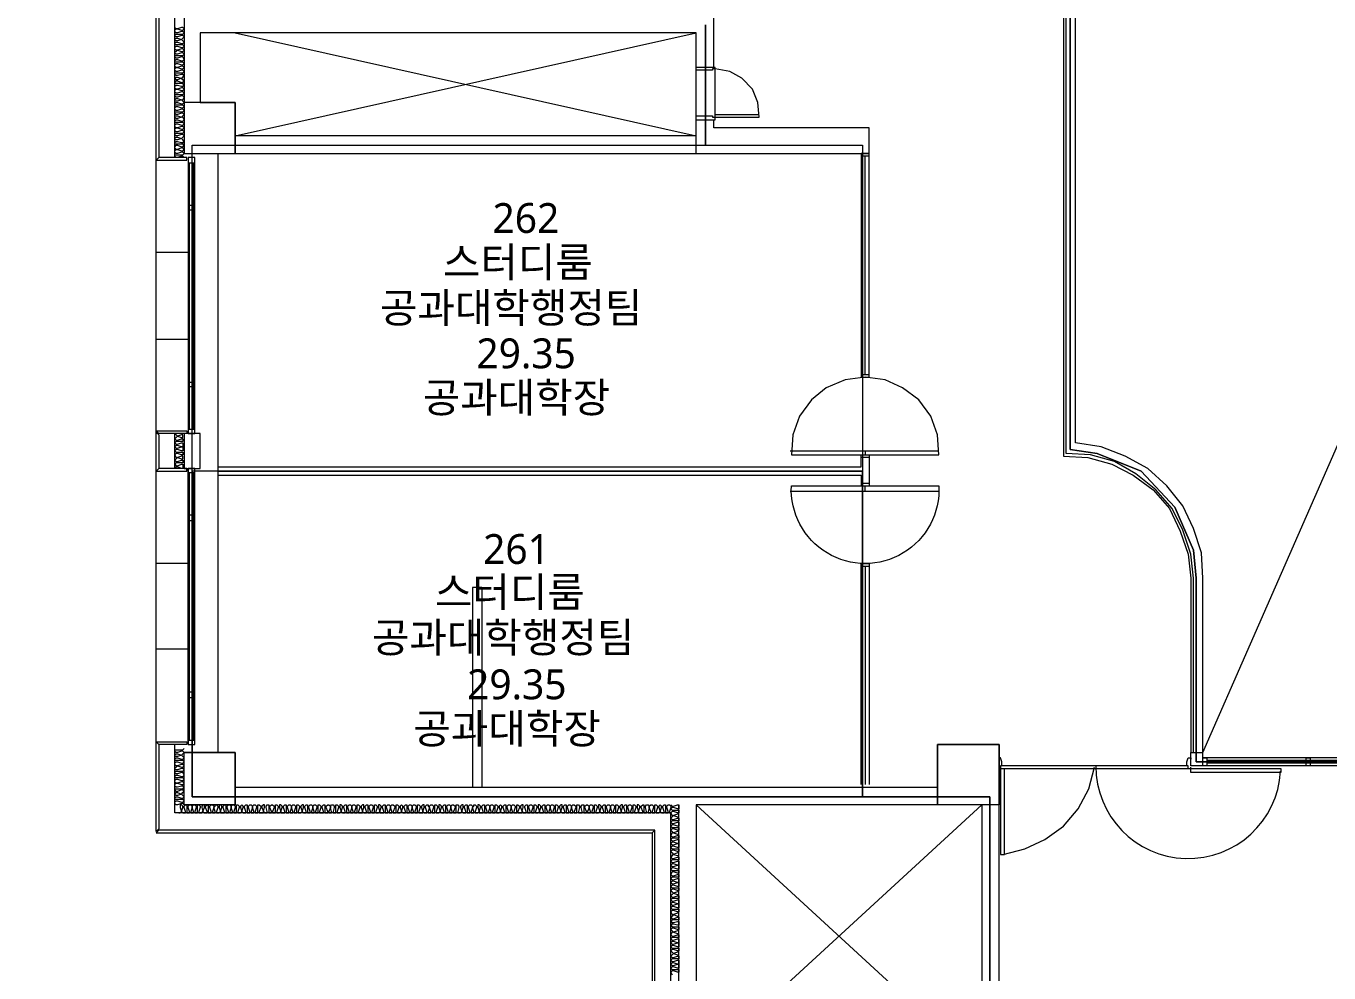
# Model space of a CAD drawing. Header units: millimetres. Extents: x -4020 to 126975, y -1911 to 106713.
# Drawn here: x 60512 to 75622, y 40174 to 51156 of the extents above; entities that cross this region are included whole.
import ezdxf

# ---------------------------------------------------------------- set-up
doc = ezdxf.new("R2010")
doc.units = ezdxf.units.MM
doc.layers.add('PDF_문자', color=7, linetype='Continuous')
doc.layers.add('PDF_형상', color=7, linetype='Continuous')
doc.styles.add('PDF 맑은 고딕', font='malgun.ttf')

msp = doc.modelspace()

# ---------------------------------------------------------------- linework, layer by layer
at = {"layer": 'PDF_형상', "lineweight": 5}
for points in [[(62020, 42855), (62020, 86505)], [(74160, 42575), (74021, 42575), (74021, 42731), (74160, 42731), (74160, 44752), (74145, 45047), (74052, 45327), (73927, 45591), (73741, 45824), (73523, 46026), (73259, 46166), (72979, 46275), (72684, 46322), (72684, 60980), (72979, 61027), (73259, 61136), (73523, 61276), (73741, 61478), (73927, 61711), (74052, 61975), (74145, 62255), (74160, 62550), (74160, 64680), (87094, 42778)], [(80440, 42125), (80440, 42731), (78964, 42731), (78964, 42575), (74160, 42575), (74160, 42731), (83751, 64602)], [(72544, 61120), (72544, 46166), (72824, 46151), (73103, 46073), (73352, 45949), (73585, 45778), (73772, 45560), (73896, 45296), (73989, 45031), (74021, 44752), (74021, 42731)], [(74052, 42731), (74052, 44752), (74021, 45031), (73927, 45311), (73803, 45560), (73616, 45778), (73383, 45964), (73134, 46104), (72855, 46182), (72575, 46197), (72575, 61089)], [(72622, 61058), (72622, 46244), (72932, 46197), (73445, 45995), (73834, 45576), (74052, 45078), (74083, 44752), (74083, 42622), (79290, 42622)], [(79290, 42622), (74083, 42622), (74083, 44752), (74052, 45078), (73834, 45576), (73445, 45995), (72932, 46197), (72622, 46244), (72622, 61058)], [(62238, 49633), (62238, 51918)], [(68487, 50674), (68487, 51280), (62533, 51280), (62533, 51918), (62346, 51918), (62346, 50270)], [(34195, 38969), (64445, 38969), (68191, 38969), (68191, 34539), (71689, 34539), (71689, 42218), (62440, 42218), (62440, 46073), (62440, 49773), (68393, 49773), (68393, 51172)], [(68393, 51172), (68393, 49773), (70212, 49773), (70212, 42218), (71689, 42218), (71689, 34539), (71689, 30886), (68191, 30886), (67041, 30886), (67041, 32518), (64445, 32518), (64445, 29704), (56688, 29704), (52942, 29704), (49196, 29704), (45434, 29704)], [(62346, 49633), (62331, 49648), (62315, 49648), (62269, 49633), (62253, 49633), (62238, 49648), (62238, 49664), (62253, 49664), (62269, 49664), (62315, 49664), (62331, 49664), (62346, 49679), (62331, 49695), (62315, 49695), (62269, 49679), (62253, 49679), (62238, 49695), (62238, 49710), (62253, 49726), (62269, 49726), (62253, 49726), (62238, 49742), (62238, 49757), (62253, 49773), (62269, 49773), (62315, 49757), (62331, 49757), (62346, 49773), (62331, 49788), (62315, 49788), (62269, 49788), (62253, 49788), (62238, 49788), (62238, 49804), (62253, 49819), (62269, 49819), (62315, 49804), (62331, 49804), (62346, 49819), (62331, 49835), (62315, 49850), (62269, 49835), (62253, 49835), (62238, 49835), (62238, 49850), (62253, 49866), (62269, 49866), (62315, 49850), (62331, 49866), (62346, 49881), (62331, 49897), (62315, 49897), (62269, 49881), (62253, 49881), (62238, 49897), (62238, 49913), (62253, 49913), (62269, 49913), (62315, 49913), (62331, 49913), (62346, 49928), (62331, 49944), (62315, 49944), (62269, 49928), (62253, 49928), (62238, 49944), (62238, 49959), (62253, 49975), (62269, 49975), (62253, 49975), (62238, 49990), (62238, 50006), (62253, 50021), (62269, 50021), (62315, 50006), (62331, 50006), (62346, 50021), (62331, 50037), (62315, 50037), (62269, 50037), (62253, 50037), (62238, 50037), (62238, 50052), (62253, 50068), (62269, 50068), (62315, 50052), (62331, 50052), (62346, 50068), (62331, 50099), (62315, 50099), (62269, 50083), (62253, 50083), (62238, 50099), (62238, 50115), (62253, 50115), (62269, 50115), (62315, 50099), (62331, 50115), (62346, 50130), (62331, 50146), (62315, 50146), (62269, 50130), (62253, 50130), (62238, 50146), (62238, 50161), (62253, 50161), (62269, 50161), (62315, 50161), (62331, 50161), (62346, 50177), (62331, 50192), (62315, 50192), (62269, 50177), (62253, 50177), (62238, 50192), (62238, 50208), (62253, 50223), (62269, 50223), (62315, 50208), (62331, 50208), (62346, 50223), (62331, 50239), (62315, 50239), (62269, 50239), (62253, 50239), (62238, 50239), (62238, 50254), (62253, 50270), (62269, 50270), (62315, 50254), (62331, 50254), (62346, 50270), (62331, 50286), (62315, 50301), (62269, 50286), (62253, 50286), (62238, 50286), (62238, 50301), (62253, 50317), (62269, 50317), (62315, 50301), (62331, 50301), (62346, 50332), (62331, 50348), (62315, 50348), (62269, 50332), (62253, 50332), (62238, 50348), (62238, 50363), (62253, 50363), (62269, 50363), (62315, 50363), (62331, 50363), (62346, 50379), (62331, 50394), (62315, 50394), (62269, 50379), (62253, 50379), (62238, 50394), (62238, 50410), (62253, 50425), (62269, 50425), (62253, 50425), (62238, 50441), (62238, 50457), (62253, 50472), (62269, 50472), (62315, 50457), (62331, 50457), (62346, 50472), (62331, 50488), (62315, 50488), (62269, 50488), (62253, 50488), (62238, 50488), (62238, 50503), (62253, 50519), (62269, 50519), (62315, 50503), (62331, 50503), (62346, 50519), (62331, 50534), (62315, 50550), (62269, 50534), (62253, 50534), (62238, 50550), (62253, 50565), (62269, 50565), (62315, 50550), (62331, 50565), (62346, 50581), (62331, 50596), (62315, 50596), (62269, 50581), (62253, 50581), (62238, 50596), (62238, 50612), (62253, 50612), (62269, 50612), (62315, 50612), (62331, 50612), (62346, 50628), (62331, 50643), (62315, 50643), (62269, 50628), (62253, 50628), (62238, 50643), (62238, 50659), (62253, 50674), (62269, 50674), (62253, 50674), (62238, 50690), (62238, 50705), (62253, 50721), (62269, 50721), (62315, 50705), (62331, 50705), (62346, 50721), (62331, 50736), (62315, 50736), (62269, 50736), (62253, 50736), (62238, 50736), (62238, 50752), (62253, 50767), (62269, 50767), (62315, 50752), (62331, 50752), (62346, 50767), (62331, 50799), (62315, 50799), (62269, 50783), (62253, 50783), (62238, 50799), (62238, 50814), (62253, 50814), (62269, 50814), (62315, 50814), (62331, 50814), (62346, 50830), (62331, 50845), (62315, 50845), (62269, 50830), (62253, 50830), (62238, 50845), (62238, 50861), (62253, 50861), (62269, 50876), (62253, 50876), (62238, 50892), (62238, 50907), (62253, 50923), (62269, 50923), (62315, 50907), (62331, 50907), (62346, 50923), (62331, 50938), (62315, 50938), (62269, 50938), (62253, 50938), (62238, 50938), (62238, 50954), (62253, 50970), (62269, 50970), (62315, 50954), (62331, 50954), (62346, 50970), (62331, 50985), (62315, 51001), (62269, 50985), (62253, 50985), (62238, 50985), (62238, 51001), (62253, 51016), (62269, 51016), (62315, 51001), (62331, 51016), (62346, 51032), (62331, 51047), (62315, 51047), (62269, 51032), (62253, 51032), (62238, 51047), (62238, 51063), (62253, 51063), (62269, 51063), (62315, 51063), (62331, 51063), (62346, 51078), (62331, 51094), (62315, 51094), (62269, 51078), (62253, 51078), (62238, 51094), (62238, 51109), (62253, 51125), (62269, 51125), (62253, 51125), (62238, 51141), (62238, 51156)], [(68285, 50068), (68285, 50643), (68285, 50674), (68285, 51078), (62533, 51078), (62533, 50270), (62937, 50270), (62937, 49679)], [(62937, 51078), (68285, 49881), (62937, 49881), (68285, 51078)], [(68285, 49679), (68285, 50068), (68502, 50068), (68502, 50674), (68285, 50674)], [(68285, 50115), (68471, 50115), (68471, 50099), (69015, 50099), (69000, 50270), (68937, 50425), (68813, 50550), (68673, 50628), (68502, 50659), (68471, 50659), (68471, 50643), (68285, 50643)], [(62346, 49679), (70290, 49679), (70290, 49975), (68487, 49975), (68487, 50068)], [(68502, 50130), (69015, 50130)], [(62393, 49633), (62393, 46430), (62020, 46430)], [(62409, 46477), (62409, 49571)], [(62455, 46477), (62455, 49571)], [(62471, 46430), (62471, 49633)], [(62735, 49679), (62735, 42731)], [(70290, 49648), (70197, 49648)], [(70243, 47114), (70243, 49648)], [(62393, 48529), (62020, 48529)], [(62393, 47519), (62020, 47519)], [(70197, 47114), (70290, 47114)], [(62735, 46042), (70197, 46042), (70197, 46182)], [(69373, 46228), (71098, 46228)], [(70290, 46151), (70197, 46151)], [(70243, 46228), (70243, 46182)], [(70290, 46182), (70290, 45824)], [(62393, 42824), (62393, 46026)], [(62409, 42871), (62409, 45980)], [(62455, 42871), (62455, 45980)], [(62471, 42824), (62471, 46026)], [(62735, 45995), (70212, 45995)], [(62735, 45949), (70197, 45949), (70197, 45824)], [(70197, 45855), (70290, 45855)], [(70243, 45762), (70243, 45824)], [(69373, 45762), (71098, 45762)], [(62393, 44923), (62020, 44923)], [(70197, 42358), (70197, 44923), (70290, 44923), (70290, 42358)], [(70197, 44892), (70290, 44892)], [(70243, 44892), (70243, 42358)], [(65797, 44643), (65689, 44643), (65689, 42327)], [(65735, 44643), (65797, 44643), (65797, 42327)], [(62393, 43928), (62020, 43928)], [(67989, 39171), (67989, 42031), (62238, 42031), (62238, 42824)], [(62346, 42125), (62331, 42140), (62315, 42140), (62269, 42125), (62253, 42125), (62238, 42140), (62238, 42156), (62253, 42171), (62269, 42171), (62315, 42156), (62331, 42156), (62346, 42171), (62331, 42187), (62315, 42187), (62269, 42187), (62253, 42187), (62238, 42187), (62238, 42202), (62253, 42218), (62269, 42218), (62315, 42202), (62331, 42202), (62346, 42218), (62331, 42233), (62315, 42249), (62269, 42233), (62253, 42233), (62238, 42249), (62253, 42265), (62269, 42265), (62315, 42249), (62331, 42265), (62346, 42280), (62331, 42296), (62315, 42296), (62269, 42280), (62253, 42280), (62238, 42296), (62238, 42311), (62253, 42311), (62269, 42311), (62315, 42311), (62331, 42311), (62346, 42327), (62331, 42342), (62315, 42342), (62269, 42327), (62253, 42327), (62238, 42342), (62238, 42358), (62253, 42373), (62269, 42373), (62253, 42373), (62238, 42389), (62238, 42404), (62253, 42420), (62269, 42420), (62315, 42404), (62331, 42404), (62346, 42420), (62331, 42436), (62315, 42436), (62269, 42436), (62253, 42436), (62238, 42436), (62238, 42451), (62253, 42467), (62269, 42467), (62315, 42451), (62331, 42451), (62346, 42467), (62331, 42498), (62315, 42498), (62269, 42482), (62253, 42482), (62238, 42498), (62238, 42513), (62253, 42513), (62269, 42513), (62315, 42513), (62331, 42513), (62346, 42529), (62331, 42544), (62315, 42544), (62269, 42529), (62253, 42529), (62238, 42544), (62238, 42560), (62253, 42560), (62269, 42575), (62253, 42575), (62238, 42591), (62238, 42607), (62253, 42622), (62269, 42622), (62315, 42607), (62331, 42607), (62346, 42622), (62331, 42638), (62315, 42638), (62269, 42638), (62253, 42638), (62238, 42638), (62238, 42653), (62253, 42669), (62269, 42669), (62315, 42653), (62331, 42653), (62346, 42669), (62331, 42684), (62315, 42700), (62269, 42684), (62253, 42684), (62238, 42684), (62238, 42700), (62253, 42715), (62269, 42715), (62315, 42700), (62331, 42715), (62346, 42731), (62331, 42746), (62315, 42746), (62269, 42731), (62253, 42731), (62238, 42746), (62238, 42762), (62253, 42762), (62269, 42762), (62315, 42762), (62331, 42762), (62346, 42778)], [(71798, 42125), (68285, 42125), (68285, 39078), (71596, 42125), (71596, 39777), (71798, 39777), (71798, 42824), (71083, 42824), (71083, 42125)], [(62937, 42125), (62937, 42731), (62346, 42731)], [(71829, 42575), (71829, 42622), (71813, 42669), (71798, 42669), (71798, 42653)], [(73974, 42575), (73974, 42622), (73989, 42669), (74021, 42669), (74021, 42653)], [(78964, 42669), (74160, 42669)], [(78933, 42638), (74207, 42638)], [(71798, 42560), (71798, 42544), (75062, 42544), (75062, 42498), (74021, 42498), (74021, 42560)], [(73989, 42544), (73989, 42575), (71813, 42575), (71813, 41549), (71860, 41549), (71860, 42544)], [(71844, 41549), (72093, 41612), (72326, 41720), (72544, 41876), (72715, 42078), (72839, 42311), (72901, 42560)], [(78933, 42607), (74207, 42607)], [(62937, 42327), (71083, 42327)], [(62284, 42031), (62300, 42031), (62315, 42047), (62331, 42031), (62346, 42031), (62362, 42031), (62362, 42047), (62346, 42094), (62346, 42109), (62362, 42125), (62378, 42125), (62378, 42109), (62378, 42094), (62378, 42047), (62378, 42031), (62393, 42031), (62409, 42031), (62409, 42047), (62393, 42094), (62393, 42109), (62409, 42125), (62424, 42125), (62440, 42109), (62440, 42094), (62424, 42047), (62424, 42031), (62440, 42031), (62455, 42031), (62455, 42047), (62440, 42094), (62440, 42109), (62455, 42125), (62471, 42125), (62486, 42109), (62486, 42094), (62471, 42047), (62471, 42031), (62486, 42031), (62502, 42031), (62502, 42047), (62502, 42094), (62502, 42109), (62502, 42125), (62517, 42125), (62533, 42109), (62533, 42094), (62517, 42047), (62517, 42031), (62533, 42031), (62549, 42031), (62564, 42047), (62580, 42031), (62595, 42031), (62611, 42031), (62611, 42047), (62595, 42094), (62595, 42109), (62611, 42125), (62626, 42125), (62626, 42109), (62626, 42094), (62626, 42047), (62626, 42031), (62642, 42031), (62657, 42031), (62657, 42047), (62642, 42094), (62642, 42109), (62657, 42125), (62673, 42125), (62688, 42109), (62688, 42094), (62673, 42047), (62673, 42031), (62688, 42031), (62704, 42031), (62704, 42047), (62688, 42094), (62704, 42109), (62704, 42125), (62720, 42125), (62735, 42109), (62735, 42094), (62720, 42047), (62720, 42031), (62735, 42031), (62751, 42031), (62766, 42047), (62766, 42031), (62797, 42031), (62813, 42031), (62813, 42047), (62797, 42094), (62797, 42109), (62813, 42125), (62828, 42125), (62828, 42109), (62828, 42094), (62828, 42047), (62828, 42031), (62844, 42031), (62859, 42031), (62859, 42047), (62844, 42094), (62844, 42109), (62859, 42125), (62875, 42125), (62891, 42109), (62891, 42094), (62875, 42047), (62875, 42031), (62891, 42031), (62906, 42031), (62906, 42047), (62891, 42094), (62891, 42109), (62906, 42125), (62922, 42125), (62937, 42109), (62937, 42094), (62922, 42047), (62922, 42031), (62937, 42031), (62953, 42031), (62953, 42047), (62953, 42094), (62953, 42109), (62953, 42125), (62968, 42125), (62984, 42109), (62984, 42094), (62968, 42047), (62968, 42031), (62984, 42031), (62999, 42031), (63015, 42047), (63030, 42031), (63046, 42031), (63062, 42031), (63062, 42047), (63046, 42094), (63046, 42109), (63062, 42125), (63077, 42125), (63077, 42109), (63077, 42094), (63077, 42047), (63077, 42031), (63093, 42031), (63108, 42031), (63108, 42047), (63093, 42094), (63093, 42109), (63108, 42125), (63124, 42125), (63139, 42109), (63139, 42094), (63124, 42047), (63124, 42031), (63139, 42031), (63155, 42031), (63155, 42047), (63139, 42094), (63139, 42109), (63155, 42125), (63170, 42125), (63186, 42109), (63186, 42094), (63170, 42047), (63170, 42031), (63186, 42031), (63201, 42031), (63201, 42047), (63201, 42094), (63201, 42109), (63201, 42125), (63217, 42125), (63233, 42109), (63233, 42094), (63217, 42047), (63217, 42031), (63233, 42031), (63264, 42031), (63264, 42047), (63279, 42031), (63295, 42031), (63310, 42031), (63310, 42047), (63295, 42094), (63295, 42109), (63310, 42125), (63326, 42125), (63326, 42109), (63326, 42094), (63326, 42047), (63326, 42031), (63341, 42031), (63357, 42031), (63357, 42047), (63341, 42094), (63341, 42109), (63357, 42125), (63372, 42125), (63388, 42109), (63388, 42094), (63372, 42047), (63372, 42031), (63388, 42031), (63404, 42031), (63404, 42047), (63404, 42094), (63404, 42109), (63404, 42125), (63419, 42125), (63435, 42109), (63435, 42094), (63419, 42047), (63419, 42031), (63435, 42031), (63450, 42031), (63466, 42047), (63466, 42031), (63497, 42031), (63512, 42031), (63512, 42047), (63497, 42094), (63497, 42109), (63512, 42125), (63528, 42125), (63528, 42109), (63528, 42094), (63528, 42047), (63528, 42031), (63543, 42031), (63559, 42031), (63559, 42047), (63543, 42094), (63543, 42109), (63559, 42125), (63575, 42125), (63590, 42109), (63590, 42094), (63575, 42047), (63575, 42031), (63590, 42031), (63606, 42031), (63606, 42047), (63590, 42094), (63590, 42109), (63606, 42125), (63621, 42125), (63637, 42109), (63637, 42094), (63621, 42047), (63621, 42031), (63637, 42031), (63652, 42031), (63652, 42047), (63652, 42094), (63652, 42109), (63652, 42125), (63668, 42125), (63683, 42109), (63683, 42094), (63668, 42047), (63668, 42031), (63683, 42031), (63699, 42031), (63714, 42047), (63730, 42031), (63746, 42031), (63761, 42031), (63761, 42047), (63746, 42094), (63746, 42109), (63761, 42125), (63777, 42125), (63777, 42109), (63777, 42094), (63777, 42047), (63777, 42031), (63792, 42031), (63808, 42031), (63808, 42047), (63792, 42094), (63792, 42109), (63808, 42125), (63823, 42125), (63839, 42109), (63839, 42094), (63823, 42047), (63823, 42031), (63839, 42031), (63854, 42031), (63854, 42047), (63839, 42094), (63839, 42109), (63854, 42125), (63870, 42125), (63885, 42109), (63885, 42094), (63870, 42047), (63870, 42031), (63885, 42031), (63901, 42031), (63901, 42047), (63901, 42094), (63901, 42109), (63901, 42125), (63916, 42125), (63932, 42109), (63932, 42094), (63916, 42047), (63916, 42031), (63948, 42031), (63963, 42031), (63963, 42047), (63948, 42094), (63948, 42109), (63963, 42125), (63979, 42125), (63979, 42109), (63979, 42094), (63979, 42047), (63979, 42031), (63994, 42031), (64010, 42031), (64010, 42047), (63994, 42094), (63994, 42109), (64010, 42125), (64025, 42125), (64041, 42109), (64041, 42094), (64025, 42047), (64025, 42031), (64041, 42031), (64056, 42031), (64056, 42047), (64041, 42094), (64041, 42109), (64056, 42125), (64072, 42125), (64087, 42109), (64087, 42094), (64072, 42047), (64072, 42031), (64087, 42031), (64103, 42031), (64103, 42047), (64103, 42094), (64103, 42109), (64103, 42125), (64119, 42125), (64134, 42109), (64134, 42094), (64119, 42047), (64119, 42031), (64134, 42031), (64150, 42031), (64165, 42047), (64181, 42031), (64196, 42031), (64212, 42031), (64212, 42047), (64196, 42094), (64196, 42109), (64212, 42125), (64227, 42125), (64227, 42109), (64227, 42094), (64227, 42047), (64227, 42031), (64243, 42031), (64258, 42031), (64258, 42047), (64243, 42094), (64243, 42109), (64258, 42125), (64274, 42125), (64290, 42109), (64290, 42094), (64274, 42047), (64274, 42031), (64290, 42031), (64305, 42031), (64305, 42047), (64290, 42094), (64290, 42109), (64305, 42125), (64321, 42125), (64336, 42109), (64336, 42094), (64321, 42047), (64321, 42031), (64336, 42031), (64352, 42031), (64352, 42047), (64352, 42094), (64352, 42109), (64352, 42125), (64367, 42125), (64383, 42109), (64383, 42094), (64367, 42047), (64367, 42031), (64383, 42031), (64414, 42031), (64414, 42047), (64429, 42031), (64445, 42031), (64461, 42031), (64461, 42047), (64445, 42094), (64445, 42109), (64461, 42125), (64476, 42125), (64476, 42109), (64476, 42094), (64476, 42047), (64476, 42031), (64492, 42031), (64507, 42031), (64507, 42047), (64492, 42094), (64492, 42109), (64507, 42125), (64523, 42125), (64538, 42109), (64538, 42094), (64523, 42047), (64523, 42031), (64538, 42031), (64554, 42031), (64554, 42047), (64554, 42094), (64554, 42109), (64554, 42125), (64569, 42125), (64585, 42109), (64585, 42094), (64569, 42047), (64569, 42031), (64585, 42031), (64600, 42031), (64616, 42047), (64616, 42031), (64647, 42031), (64663, 42031), (64663, 42047), (64647, 42094), (64647, 42109), (64663, 42125), (64678, 42125), (64678, 42109), (64678, 42094), (64678, 42047), (64678, 42031), (64694, 42031), (64709, 42031), (64709, 42047), (64694, 42094), (64694, 42109), (64709, 42125), (64725, 42125), (64740, 42109), (64740, 42094), (64725, 42047), (64725, 42031), (64740, 42031), (64756, 42031), (64756, 42047), (64740, 42094), (64740, 42109), (64756, 42125), (64771, 42125), (64787, 42109), (64787, 42094), (64771, 42047), (64771, 42031), (64787, 42031), (64803, 42031), (64803, 42047), (64803, 42094), (64803, 42109), (64803, 42125), (64818, 42125), (64834, 42109), (64834, 42094), (64818, 42047), (64818, 42031), (64834, 42031), (64849, 42031), (64865, 42047), (64880, 42031), (64896, 42031), (64911, 42031), (64911, 42047), (64896, 42094), (64896, 42109), (64911, 42125), (64927, 42125), (64927, 42109), (64927, 42094), (64927, 42047), (64927, 42031), (64942, 42031), (64958, 42031), (64958, 42047), (64942, 42094), (64942, 42109), (64958, 42125), (64974, 42125), (64989, 42109), (64989, 42094), (64974, 42047), (64974, 42031), (64989, 42031), (65005, 42031), (65005, 42047), (64989, 42094), (64989, 42109), (65005, 42125), (65020, 42125), (65036, 42109), (65036, 42094), (65020, 42047), (65020, 42031), (65036, 42031), (65051, 42031), (65051, 42047), (65051, 42094), (65051, 42109), (65051, 42125), (65067, 42125), (65082, 42109), (65082, 42094), (65067, 42047), (65067, 42031), (65082, 42031), (65113, 42031), (65113, 42047), (65129, 42031), (65145, 42031), (65160, 42031), (65160, 42047), (65145, 42094), (65145, 42109), (65160, 42125), (65176, 42125), (65176, 42109), (65191, 42094), (65176, 42047), (65176, 42031), (65191, 42031), (65207, 42031), (65207, 42047), (65191, 42094), (65191, 42109), (65207, 42125), (65222, 42125), (65238, 42109), (65238, 42094), (65222, 42047), (65222, 42031), (65238, 42031), (65253, 42031), (65253, 42047), (65253, 42094), (65253, 42109), (65253, 42125), (65269, 42125), (65284, 42109), (65284, 42094), (65269, 42047), (65269, 42031), (65284, 42031), (65300, 42031), (65316, 42047), (65331, 42031), (65347, 42031), (65362, 42031), (65362, 42047), (65347, 42094), (65347, 42109), (65362, 42125), (65378, 42125), (65378, 42109), (65378, 42094), (65378, 42047), (65378, 42031), (65393, 42031), (65409, 42031), (65409, 42047), (65393, 42094), (65393, 42109), (65409, 42125), (65424, 42125), (65440, 42109), (65440, 42094), (65424, 42047), (65424, 42031), (65440, 42031), (65455, 42031), (65455, 42047), (65440, 42094), (65440, 42109), (65455, 42125), (65471, 42125), (65487, 42109), (65487, 42094), (65471, 42047), (65471, 42031), (65487, 42031), (65502, 42031), (65502, 42047), (65502, 42094), (65502, 42109), (65502, 42125), (65518, 42125), (65533, 42109), (65533, 42094), (65518, 42047), (65518, 42031), (65533, 42031), (65549, 42031), (65564, 42047), (65580, 42031), (65595, 42031), (65611, 42031), (65611, 42047), (65595, 42094), (65595, 42109), (65611, 42125), (65626, 42125), (65626, 42109), (65626, 42094), (65626, 42047), (65626, 42031), (65642, 42031), (65657, 42031), (65657, 42047), (65642, 42094), (65642, 42109), (65657, 42125), (65673, 42125), (65689, 42109), (65689, 42094), (65673, 42047), (65673, 42031), (65689, 42031), (65704, 42031), (65704, 42047), (65689, 42094), (65704, 42109), (65704, 42125), (65720, 42125), (65735, 42109), (65735, 42094), (65720, 42047), (65720, 42031), (65735, 42031), (65751, 42031), (65766, 42047), (65766, 42031), (65797, 42031), (65813, 42031), (65813, 42047), (65797, 42094), (65797, 42109), (65813, 42125), (65828, 42125), (65828, 42109), (65828, 42094), (65828, 42047), (65828, 42031), (65844, 42031), (65860, 42031), (65860, 42047), (65844, 42094), (65844, 42109), (65860, 42125), (65875, 42125), (65891, 42109), (65891, 42094), (65875, 42047), (65875, 42031), (65891, 42031), (65906, 42031), (65906, 42047), (65891, 42094), (65891, 42109), (65906, 42125), (65922, 42125), (65937, 42109), (65937, 42094), (65922, 42047), (65922, 42031), (65937, 42031), (65953, 42031), (65953, 42047), (65953, 42094), (65953, 42109), (65953, 42125), (65968, 42125), (65984, 42109), (65984, 42094), (65968, 42047), (65968, 42031), (65984, 42031), (65999, 42031), (66015, 42047), (66031, 42031), (66046, 42031), (66062, 42031), (66062, 42047), (66046, 42094), (66046, 42109), (66062, 42125), (66077, 42125), (66077, 42109), (66077, 42094), (66077, 42047), (66077, 42031), (66093, 42031), (66108, 42031), (66108, 42047), (66093, 42094), (66093, 42109), (66108, 42125), (66124, 42125), (66139, 42109), (66139, 42094), (66124, 42047), (66124, 42031), (66139, 42031), (66155, 42031), (66155, 42047), (66139, 42094), (66139, 42109), (66155, 42125), (66170, 42125), (66186, 42109), (66186, 42094), (66170, 42047), (66170, 42031), (66186, 42031), (66202, 42031), (66202, 42047), (66202, 42094), (66202, 42109), (66202, 42125), (66217, 42125), (66233, 42109), (66233, 42094), (66217, 42047), (66217, 42031), (66233, 42031), (66264, 42031), (66264, 42047), (66279, 42031), (66295, 42031), (66310, 42031), (66310, 42047), (66295, 42094), (66295, 42109), (66310, 42125), (66326, 42125), (66326, 42109), (66326, 42094), (66326, 42047), (66326, 42031), (66341, 42031), (66357, 42031), (66357, 42047), (66341, 42094), (66341, 42109), (66357, 42125), (66373, 42125), (66388, 42109), (66388, 42094), (66373, 42047), (66373, 42031), (66388, 42031), (66404, 42031), (66404, 42047), (66404, 42094), (66404, 42109), (66404, 42125), (66419, 42125), (66435, 42109), (66435, 42094), (66419, 42047), (66419, 42031), (66435, 42031), (66450, 42031), (66466, 42047), (66466, 42031), (66497, 42031), (66512, 42031), (66512, 42047), (66497, 42094), (66497, 42109), (66512, 42125), (66528, 42125), (66528, 42109), (66528, 42094), (66528, 42047), (66528, 42031), (66544, 42031), (66559, 42031), (66559, 42047), (66544, 42094), (66544, 42109), (66559, 42125), (66575, 42125), (66590, 42109), (66590, 42094), (66575, 42047), (66575, 42031), (66590, 42031), (66606, 42031), (66606, 42047), (66590, 42094), (66590, 42109), (66606, 42125), (66621, 42125), (66637, 42109), (66637, 42094), (66621, 42047), (66621, 42031), (66637, 42031), (66652, 42031), (66652, 42047), (66652, 42094), (66652, 42109), (66652, 42125), (66668, 42125), (66683, 42109), (66683, 42094), (66668, 42047), (66668, 42031), (66683, 42031), (66699, 42031), (66715, 42047), (66730, 42031), (66746, 42031), (66761, 42031), (66761, 42047), (66746, 42094), (66746, 42109), (66761, 42125), (66777, 42125), (66777, 42109), (66777, 42094), (66777, 42047), (66777, 42031), (66792, 42031), (66808, 42031), (66808, 42047), (66792, 42094), (66792, 42109), (66808, 42125), (66823, 42125), (66839, 42109), (66839, 42094), (66823, 42047), (66823, 42031), (66839, 42031), (66854, 42031), (66854, 42047), (66839, 42094), (66839, 42109), (66854, 42125), (66870, 42125), (66886, 42109), (66886, 42094), (66870, 42047), (66870, 42031), (66886, 42031), (66901, 42031), (66901, 42047), (66901, 42094), (66901, 42109), (66901, 42125), (66917, 42125), (66932, 42109), (66932, 42094), (66917, 42047), (66917, 42031), (66932, 42031), (66963, 42031), (66963, 42047), (66948, 42094), (66948, 42109), (66963, 42125), (66979, 42125), (66979, 42109), (66979, 42094), (66979, 42047), (66979, 42031), (66994, 42031), (67010, 42031), (67010, 42047), (66994, 42094), (66994, 42109), (67010, 42125), (67025, 42125), (67041, 42109), (67041, 42094), (67025, 42047), (67025, 42031), (67041, 42031), (67057, 42031), (67057, 42047), (67041, 42094), (67041, 42109), (67057, 42125), (67072, 42125), (67088, 42109), (67088, 42094), (67072, 42047), (67072, 42031), (67088, 42031), (67103, 42031), (67103, 42047), (67103, 42094), (67103, 42109), (67103, 42125), (67119, 42125), (67134, 42109), (67134, 42094), (67119, 42047), (67119, 42031), (67134, 42031), (67150, 42031), (67165, 42047), (67181, 42031), (67196, 42031), (67212, 42031), (67212, 42047), (67196, 42094), (67196, 42109), (67212, 42125), (67228, 42125), (67228, 42109), (67228, 42094), (67228, 42047), (67228, 42031), (67243, 42031), (67259, 42031), (67259, 42047), (67243, 42094), (67243, 42109), (67259, 42125), (67274, 42125), (67290, 42109), (67290, 42094), (67274, 42047), (67274, 42031), (67290, 42031), (67305, 42031), (67305, 42047), (67290, 42094), (67290, 42109), (67305, 42125), (67321, 42125), (67336, 42109), (67336, 42094), (67321, 42047), (67321, 42031), (67336, 42031), (67352, 42031), (67352, 42047), (67352, 42094), (67352, 42109), (67352, 42125), (67367, 42125), (67383, 42109), (67383, 42094), (67367, 42047), (67367, 42031), (67383, 42031), (67414, 42031), (67414, 42047), (67430, 42031), (67445, 42031), (67461, 42031), (67461, 42047), (67445, 42094), (67445, 42109), (67461, 42125), (67476, 42125), (67476, 42109), (67476, 42094), (67476, 42047), (67476, 42031), (67492, 42031), (67507, 42031), (67507, 42047), (67492, 42094), (67492, 42109), (67507, 42125), (67523, 42125), (67538, 42109), (67538, 42094), (67523, 42047), (67523, 42031), (67538, 42031), (67554, 42031), (67554, 42047), (67554, 42094), (67554, 42109), (67554, 42125), (67569, 42125), (67585, 42109), (67585, 42094), (67569, 42047), (67569, 42031), (67585, 42031), (67601, 42031), (67616, 42047), (67616, 42031), (67647, 42031), (67663, 42031), (67663, 42047), (67647, 42094), (67647, 42109), (67663, 42125), (67678, 42125), (67678, 42109), (67678, 42094), (67678, 42047), (67678, 42031), (67694, 42031), (67709, 42031), (67709, 42047), (67694, 42094), (67694, 42109), (67709, 42125), (67725, 42125), (67740, 42109), (67740, 42094), (67725, 42047), (67725, 42031), (67740, 42031), (67756, 42031), (67756, 42047), (67740, 42094), (67740, 42109), (67756, 42125), (67772, 42125), (67787, 42109), (67787, 42094), (67772, 42047), (67772, 42031), (67787, 42031), (67803, 42031), (67803, 42047), (67803, 42094), (67803, 42109), (67803, 42125), (67818, 42125), (67834, 42109), (67834, 42094), (67818, 42047), (67818, 42031), (67834, 42031), (67849, 42031), (67865, 42047), (67880, 42031), (67896, 42031), (67911, 42031), (67911, 42047), (67896, 42094), (67896, 42109), (67911, 42125), (67927, 42125), (67927, 42109), (67927, 42094), (67927, 42047), (67927, 42031), (67943, 42031), (67958, 42031), (67958, 42047), (67943, 42094), (67943, 42109), (67958, 42125), (67974, 42125), (67989, 42109), (67989, 42094), (67974, 42047), (67974, 42031), (67989, 42031), (68005, 42000), (68020, 42000), (68005, 41985), (67989, 41969), (68005, 41954), (68020, 41954), (68067, 41969), (68082, 41969), (68082, 41954), (68082, 41938), (68067, 41938), (68020, 41938), (68005, 41938), (67989, 41923), (68005, 41907), (68020, 41907), (68067, 41923), (68082, 41923), (68082, 41907), (68082, 41891), (68082, 41876), (68067, 41876), (68020, 41891), (68005, 41891), (67989, 41876), (68005, 41860), (68020, 41860), (68067, 41860), (68082, 41860), (68082, 41845), (68082, 41829), (68067, 41829), (68020, 41845), (68005, 41845), (67989, 41829), (68005, 41814), (68020, 41798), (68005, 41798), (67989, 41767), (68005, 41752), (68020, 41752), (68067, 41767), (68082, 41767), (68082, 41752), (68082, 41736), (68067, 41736), (68020, 41736), (68005, 41736), (67989, 41720), (68005, 41705), (68020, 41705), (68067, 41720), (68082, 41720), (68082, 41705), (68082, 41689), (68082, 41674), (68067, 41674), (68020, 41689), (68005, 41689), (67989, 41674), (68005, 41658), (68020, 41658), (68067, 41674), (68082, 41674), (68082, 41658), (68082, 41643), (68082, 41627), (68067, 41627), (68020, 41643), (68005, 41643), (67989, 41627), (68005, 41612), (68020, 41612), (68067, 41612), (68082, 41612), (68082, 41596), (68082, 41581), (68067, 41581), (68020, 41596), (68005, 41596), (67989, 41581), (68005, 41565), (68020, 41549), (68005, 41534), (67989, 41518), (68005, 41503), (68020, 41503), (68067, 41518), (68082, 41518), (68082, 41503), (68082, 41487), (68067, 41487), (68020, 41487), (68005, 41487), (67989, 41472), (68005, 41456), (68020, 41456), (68067, 41472), (68082, 41472), (68082, 41456), (68082, 41441), (68082, 41425), (68067, 41425), (68020, 41441), (68005, 41441), (67989, 41425), (68005, 41410), (68020, 41410), (68067, 41425), (68082, 41425), (68082, 41410), (68082, 41394), (68082, 41378), (68067, 41378), (68020, 41394), (68005, 41394), (67989, 41378), (68005, 41363), (68020, 41363), (68067, 41363), (68082, 41363), (68082, 41347), (68082, 41332), (68067, 41332), (68020, 41347), (68005, 41347), (67989, 41316), (68005, 41301), (68020, 41301), (68067, 41316), (68082, 41316), (68082, 41301), (68082, 41285), (68067, 41285), (68020, 41285), (68005, 41285), (67989, 41270), (68005, 41254), (68020, 41254), (68067, 41270), (68082, 41270), (68082, 41254), (68082, 41239), (68082, 41223), (68067, 41223), (68020, 41239), (68005, 41239), (67989, 41223), (68005, 41207), (68020, 41207), (68067, 41223), (68082, 41223), (68082, 41207), (68082, 41192), (68082, 41176), (68067, 41176), (68020, 41192), (68005, 41192), (67989, 41176), (68005, 41161), (68020, 41161), (68067, 41161), (68082, 41161), (68082, 41145), (68082, 41130), (68067, 41130), (68020, 41145), (68005, 41145), (67989, 41130), (68005, 41114), (68020, 41099), (68005, 41083), (67989, 41068), (68005, 41052), (68020, 41052), (68067, 41068), (68082, 41068), (68082, 41052), (68082, 41036), (68067, 41036), (68020, 41036), (68005, 41036), (67989, 41021), (68005, 41005), (68020, 41005), (68067, 41021), (68082, 41021), (68082, 41005), (68082, 40990), (68082, 40974), (68067, 40974), (68020, 40990), (68005, 40990), (67989, 40974), (68005, 40959), (68020, 40959), (68067, 40974), (68082, 40974), (68082, 40959), (68082, 40943), (68082, 40928), (68067, 40928), (68020, 40943), (68005, 40943), (67989, 40928), (68005, 40912), (68020, 40912), (68067, 40912), (68082, 40912), (68082, 40897), (68082, 40881), (68067, 40881), (68020, 40897), (68005, 40897), (67989, 40881), (68005, 40850), (68020, 40850), (68005, 40834), (67989, 40819), (68005, 40803), (68020, 40803), (68067, 40819), (68082, 40819), (68082, 40803), (68082, 40788), (68067, 40788), (68020, 40788), (68005, 40788), (67989, 40772), (68005, 40757), (68020, 40757), (68067, 40772), (68082, 40772), (68082, 40757), (68082, 40741), (68082, 40726), (68067, 40726), (68020, 40741), (68005, 40741), (67989, 40726), (68005, 40710), (68020, 40710), (68067, 40710), (68082, 40710), (68082, 40695), (68082, 40679), (68067, 40679), (68020, 40695), (68005, 40695), (67989, 40679), (68005, 40663), (68020, 40648), (68005, 40648), (67989, 40617), (68005, 40601), (68020, 40601), (68067, 40617), (68082, 40617), (68082, 40601), (68082, 40586), (68067, 40586), (68020, 40586), (68005, 40586), (67989, 40570), (68005, 40555), (68020, 40555), (68067, 40570), (68082, 40570), (68082, 40555), (68082, 40539), (68082, 40524), (68067, 40524), (68020, 40539), (68005, 40539), (67989, 40524), (68005, 40508), (68020, 40508), (68067, 40524), (68082, 40524), (68082, 40508), (68082, 40492), (68082, 40477), (68067, 40477), (68020, 40492), (68005, 40492), (67989, 40477), (68005, 40461), (68020, 40461), (68067, 40461), (68082, 40461), (68082, 40446), (68082, 40430), (68067, 40430), (68020, 40446), (68005, 40446), (67989, 40430), (68005, 40415), (68020, 40399), (68005, 40384), (67989, 40368), (68005, 40353), (68020, 40353), (68067, 40368), (68082, 40368), (68082, 40353), (68082, 40337), (68067, 40337), (68020, 40337), (68005, 40337), (67989, 40321), (68005, 40306), (68020, 40306), (68067, 40321), (68082, 40321), (68082, 40306), (68082, 40290), (68082, 40275), (68067, 40275), (68020, 40290), (68005, 40290), (67989, 40275), (68005, 40259), (68020, 40259), (68067, 40275), (68082, 40275), (68082, 40259), (68082, 40244), (68082, 40228), (68067, 40228), (68020, 40244), (68005, 40244), (67989, 40228), (68005, 40213), (68020, 40213), (68067, 40213), (68082, 40213), (68082, 40197), (68082, 40182), (68067, 40182), (68020, 40197), (68005, 40197), (67989, 40182), (68005, 40150)], [(67989, 42125), (68005, 42109), (68020, 42109), (68067, 42125), (68082, 42125), (68082, 42109), (68082, 42094), (68082, 42078), (68067, 42078), (68020, 42094), (68005, 42094), (67989, 42078), (68005, 42062), (68020, 42062), (68067, 42062), (68082, 42062), (68082, 42047), (68082, 42031), (68067, 42031), (68020, 42047), (68005, 42047), (67989, 42031)], [(71891, 38674), (71891, 30777), (71269, 30777), (71269, 30979), (71487, 30979), (71487, 31181), (71689, 31181), (71689, 34430), (68285, 34430), (68285, 30979), (69404, 30979), (69404, 30777), (68082, 30777), (68082, 42125)], [(68285, 42125), (71596, 39078), (71596, 39171), (71798, 39171), (71798, 39078)]]:
    msp.add_lwpolyline(points, dxfattribs=at)
for points in [[(62051, 49633), (62020, 49602), (62020, 51949), (62051, 51918)], [(62269, 51125), (62315, 51109), (62331, 51109), (62346, 51125), (62331, 51141), (62315, 51141)], [(62269, 50876), (62315, 50861), (62331, 50861), (62346, 50876), (62331, 50892), (62315, 50892)], [(62269, 50674), (62315, 50659), (62331, 50659), (62346, 50674), (62331, 50690), (62315, 50690)], [(62269, 50425), (62315, 50410), (62331, 50410), (62346, 50425), (62331, 50441), (62315, 50441)], [(62346, 50270), (62346, 49679), (62937, 49679), (62937, 50270)], [(62269, 49975), (62315, 49959), (62331, 49959), (62346, 49975), (62331, 49990), (62315, 49990)], [(62269, 49726), (62315, 49710), (62331, 49710), (62346, 49726), (62331, 49742), (62315, 49742)], [(62440, 49773), (68393, 49773), (70212, 49773), (70212, 45995), (62440, 45995)], [(62051, 49633), (62020, 49602), (62378, 49602), (62378, 49633)], [(62471, 49571), (62471, 49633), (62393, 49633), (62393, 49571)], [(70197, 47083), (70290, 47083), (70290, 49679), (70197, 49679)], [(62471, 49026), (62471, 49073), (62393, 49073), (62393, 49026)], [(62471, 46975), (62471, 47021), (62393, 47021), (62393, 46975)], [(71098, 46182), (71083, 46415), (71005, 46633), (70865, 46819), (70678, 46959), (70476, 47052), (70243, 47083), (70010, 47052), (69792, 46959), (69621, 46819), (69481, 46633), (69404, 46415), (69388, 46182)], [(62051, 46430), (62020, 46462), (62378, 46462), (62378, 46430)], [(62051, 46026), (62020, 45995), (62020, 46446), (62051, 46415)], [(62269, 46399), (62253, 46384), (62238, 46368), (62253, 46353), (62269, 46353), (62315, 46368), (62331, 46368), (62331, 46353), (62331, 46337), (62315, 46337), (62269, 46337), (62253, 46337), (62238, 46322), (62253, 46306), (62269, 46306), (62315, 46322), (62331, 46322), (62331, 46306), (62331, 46291), (62331, 46275), (62315, 46275), (62269, 46291), (62253, 46291), (62238, 46275), (62253, 46260), (62269, 46260), (62315, 46275), (62331, 46275), (62331, 46260), (62331, 46244), (62331, 46228), (62315, 46228), (62269, 46244), (62253, 46244), (62238, 46228), (62253, 46213), (62269, 46213), (62315, 46213), (62331, 46213), (62331, 46197), (62331, 46182), (62315, 46182), (62269, 46197), (62253, 46197), (62238, 46182), (62253, 46151), (62269, 46151), (62253, 46135), (62238, 46120), (62253, 46104), (62269, 46104), (62315, 46120), (62331, 46120), (62331, 46104), (62331, 46089), (62315, 46089), (62269, 46089), (62253, 46089), (62238, 46073), (62253, 46057), (62269, 46057), (62315, 46073), (62331, 46073), (62331, 46057), (62331, 46042), (62331, 46026), (62315, 46026), (62269, 46042), (62253, 46042), (62238, 46026), (62238, 46430), (62253, 46415)], [(62269, 46399), (62315, 46384), (62331, 46384), (62331, 46399), (62331, 46415), (62315, 46415)], [(62346, 46026), (62533, 46026), (62533, 46430), (62346, 46430)], [(62471, 46430), (62471, 46477), (62393, 46477), (62393, 46430)], [(62269, 46151), (62315, 46135), (62331, 46135), (62331, 46151), (62331, 46166), (62315, 46166)], [(62051, 46026), (62020, 45995), (62378, 45995), (62378, 46026)], [(62471, 45980), (62471, 46026), (62393, 46026), (62393, 45980)], [(70212, 45995), (62440, 45995), (62440, 42218), (68191, 42218), (70212, 42218)], [(62471, 45420), (62471, 45482), (62393, 45482), (62393, 45420)], [(62471, 43368), (62471, 43430), (62393, 43430), (62393, 43368)], [(62051, 41845), (62020, 41814), (62020, 42855), (62051, 42824)], [(62051, 42824), (62020, 42855), (62378, 42855), (62378, 42824)], [(62471, 42824), (62471, 42871), (62393, 42871), (62393, 42824)], [(71083, 42125), (71083, 42824), (71798, 42824), (71798, 42125)], [(62346, 42125), (62346, 42731), (62937, 42731), (62937, 42125)], [(74207, 42575), (74160, 42575), (74160, 42669), (74207, 42669)], [(75404, 42575), (75357, 42575), (75357, 42669), (75404, 42669)], [(62269, 42575), (62315, 42560), (62331, 42560), (62346, 42575), (62331, 42591), (62315, 42591)], [(62269, 42373), (62315, 42358), (62331, 42358), (62346, 42373), (62331, 42389), (62315, 42389)], [(62315, 42047), (62331, 42094), (62331, 42109), (62315, 42125), (62300, 42125), (62300, 42109), (62300, 42094)], [(62564, 42047), (62580, 42094), (62580, 42109), (62580, 42125), (62564, 42125), (62549, 42109), (62549, 42094)], [(62766, 42047), (62782, 42094), (62782, 42109), (62766, 42125), (62751, 42125), (62751, 42109), (62751, 42094)], [(63015, 42047), (63030, 42094), (63030, 42109), (63015, 42125), (62999, 42109), (62999, 42094)], [(63264, 42047), (63279, 42094), (63279, 42109), (63279, 42125), (63264, 42125), (63248, 42109), (63248, 42094)], [(63466, 42047), (63481, 42094), (63481, 42109), (63466, 42125), (63450, 42125), (63450, 42109), (63450, 42094)], [(63714, 42047), (63730, 42094), (63730, 42109), (63730, 42125), (63714, 42125), (63699, 42109), (63699, 42094)], [(64165, 42047), (64181, 42094), (64181, 42109), (64165, 42125), (64150, 42125), (64150, 42109), (64150, 42094)], [(64414, 42047), (64429, 42094), (64429, 42109), (64429, 42125), (64414, 42125), (64398, 42109), (64398, 42094)], [(64616, 42047), (64632, 42094), (64632, 42109), (64616, 42125), (64600, 42125), (64600, 42109), (64600, 42094)], [(64865, 42047), (64880, 42094), (64880, 42109), (64865, 42125), (64849, 42109), (64849, 42094)], [(65113, 42047), (65129, 42094), (65129, 42109), (65129, 42125), (65113, 42125), (65098, 42109), (65098, 42094)], [(65316, 42047), (65331, 42094), (65331, 42109), (65316, 42125), (65300, 42125), (65300, 42109), (65300, 42094)], [(65564, 42047), (65580, 42094), (65580, 42109), (65580, 42125), (65564, 42125), (65549, 42109), (65549, 42094)], [(65766, 42047), (65782, 42094), (65782, 42109), (65766, 42125), (65751, 42125), (65751, 42109), (65751, 42094)], [(66015, 42047), (66031, 42094), (66031, 42109), (66015, 42125), (65999, 42109), (65999, 42094)], [(66264, 42047), (66279, 42094), (66279, 42109), (66279, 42125), (66264, 42125), (66248, 42109), (66248, 42094)], [(66466, 42047), (66481, 42094), (66481, 42109), (66466, 42125), (66450, 42125), (66450, 42109), (66450, 42094)], [(66715, 42047), (66730, 42094), (66730, 42109), (66730, 42125), (66715, 42125), (66699, 42109), (66699, 42094)], [(67165, 42047), (67181, 42094), (67181, 42109), (67165, 42125), (67150, 42125), (67150, 42109), (67150, 42094)], [(67414, 42047), (67430, 42094), (67430, 42109), (67430, 42125), (67414, 42125), (67399, 42109), (67399, 42094)], [(67616, 42047), (67632, 42094), (67632, 42109), (67616, 42125), (67601, 42125), (67601, 42109), (67601, 42094)], [(67865, 42047), (67880, 42094), (67880, 42109), (67865, 42125), (67849, 42109), (67849, 42094)], [(68020, 42000), (68067, 41985), (68082, 41985), (68082, 42000), (68082, 42016), (68067, 42016)], [(62051, 41829), (62020, 41798), (67772, 41798), (67803, 41829)], [(67772, 39389), (67803, 39358), (67803, 41829), (67772, 41798)], [(68020, 41798), (68067, 41783), (68082, 41783), (68082, 41798), (68082, 41814), (68067, 41814)], [(68020, 41549), (68067, 41534), (68082, 41534), (68082, 41549), (68082, 41565), (68067, 41565)], [(68020, 41099), (68067, 41083), (68082, 41083), (68082, 41099), (68082, 41114), (68067, 41114)], [(68020, 40850), (68067, 40834), (68082, 40834), (68082, 40850), (68082, 40866), (68067, 40866)], [(68020, 40648), (68067, 40632), (68082, 40632), (68082, 40648), (68082, 40663), (68067, 40663)], [(68020, 40399), (68067, 40384), (68082, 40384), (68082, 40399), (68082, 40415), (68067, 40415)]]:
    msp.add_lwpolyline(points, close=True, dxfattribs=at)
msp.add_lwpolyline([(69388, 45824), (71098, 45824, -1.054543)], format="xyb", close=True, dxfattribs=at)
msp.add_arc((73990, 42574), 1073, 179.9304, -3.2511, dxfattribs=at)

# ---------------------------------------------------------------- texts
at = {"layer": 'PDF_문자', "char_height": 346.4, "attachment_point": 4, "style": 'PDF 맑은 고딕'}
for s, insert in [('262', (65922, 48927)), ('스터디룸', (65347, 48399)), ('공과대학행정팀', (64616, 47870)), ('29.35', (65735, 47357)), ('공과대학장', (65113, 46829)), ('261', (65813, 45088)), ('스터디룸', (65253, 44574)), ('공과대학행정팀', (64523, 44046)), ('29.35', (65627, 43518)), ('공과대학장', (65004, 42989))]:
    msp.add_mtext(s, dxfattribs=dict(at, insert=insert))

doc.saveas('drawing.dxf')
